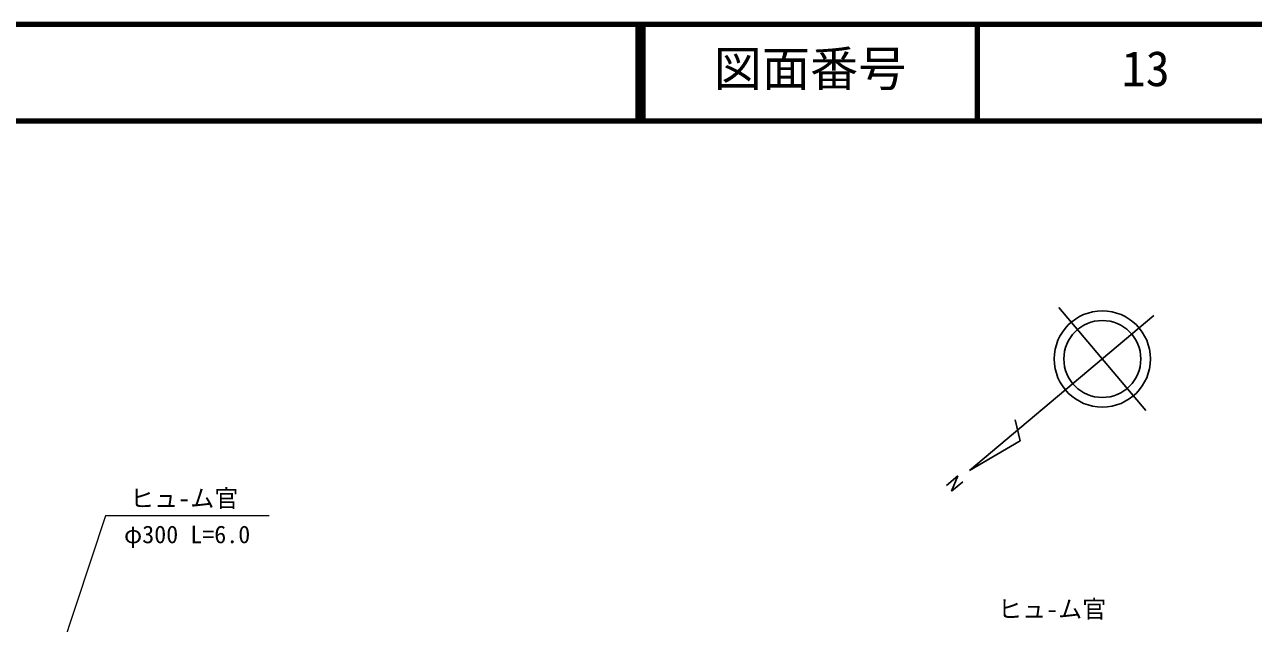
# Model space of a CAD drawing. Units: millimetres, scale not verified. Extents: x 40000 to 680000, y 20000 to 380000.
# Drawn here: x 445038 to 572680, y 317808 to 380000 of the extents above; entities that cross this region are included whole.
import ezdxf
from ezdxf.enums import TextEntityAlignment as Align

# ---------------------------------------------------------------- set-up
doc = ezdxf.new("R2010")
doc.units = ezdxf.units.MM
doc.header["$LTSCALE"] = 1000
for name, color, linetype, lineweight in [('M-BMK-SRVR', 3, 'Continuous', 25), ('M-STR-HTXT', 7, 'Continuous', 13), ('M-TTL', 2, 'Continuous', 140), ('M-TTL-LINE', 7, 'Continuous', 50), ('M-TTL-TXT', 7, 'Continuous', 13)]:
    doc.layers.add(name, color=color, linetype=linetype, lineweight=lineweight)
doc.styles.add('ＭＳ ゴシック', font='')
doc.styles.get('ＭＳ ゴシック').set_extended_font_data('MS Gothic')

msp = doc.modelspace()

# ---------------------------------------------------------------- linework, layer by layer
at = {"layer": 'M-BMK-SRVR'}
for p, q in [((543201, 333694), (562345, 349772)), ((552483, 350630), (561487, 339909)), ((548439, 336787), (547918, 338961)), ((543201, 333694), (548439, 336787)), ((541974, 333139), (540793, 332136)), ((541304, 331530), (541974, 333139)), ((542485, 332523), (541304, 331530))]:
    msp.add_line(p, q, dxfattribs=at)
for radius in [5000, 4000]:
    msp.add_circle((556985, 345270), radius, dxfattribs=at)
at = {"layer": 'M-STR-HTXT'}
for p, q in [((453459, 328972), (444676, 302555)), ((470429, 328972), (453459, 328972))]:
    msp.add_line(p, q, dxfattribs=at)
at = {"layer": 'M-TTL'}
for p, q in [((680000, 380000), (40000, 380000)), ((680000, 380000), (40000, 380000)), ((508747, 380000), (508747, 370000)), ((509247, 380000), (509247, 370000)), ((543997, 380000), (543997, 370000)), ((40000, 370000), (680000, 370000))]:
    msp.add_line(p, q, dxfattribs=at)
at = {"layer": 'M-TTL-LINE'}
for p, q in [((508747, 380000), (508747, 370000)), ((509247, 380000), (509247, 370000)), ((543997, 380000), (543997, 370000)), ((40000, 370000), (680000, 370000))]:
    msp.add_line(p, q, dxfattribs=at)

# ---------------------------------------------------------------- texts
at = {"layer": 'M-STR-HTXT', "style": 'ＭＳ ゴシック'}
for s, p in [('ヒュ-ム官', (455999, 329336)), ('φ300 L=6.0', (455363, 325586)), ('ヒュ-ム官', (546145, 317831))]:
    msp.add_text(s, height=1833, dxfattribs=at).set_placement(p, align=Align.BOTTOM_LEFT)
at = {"layer": 'M-TTL-TXT', "style": 'ＭＳ ゴシック'}
for s, p in [('図面番号', (516622, 372500)), ('図面番号', (516622, 372500)), ('13', (558997, 372500)), ('13', (558997, 372500))]:
    msp.add_text(s, height=3666, dxfattribs=at).set_placement(p, align=Align.BOTTOM_LEFT)

doc.saveas('drawing.dxf')
